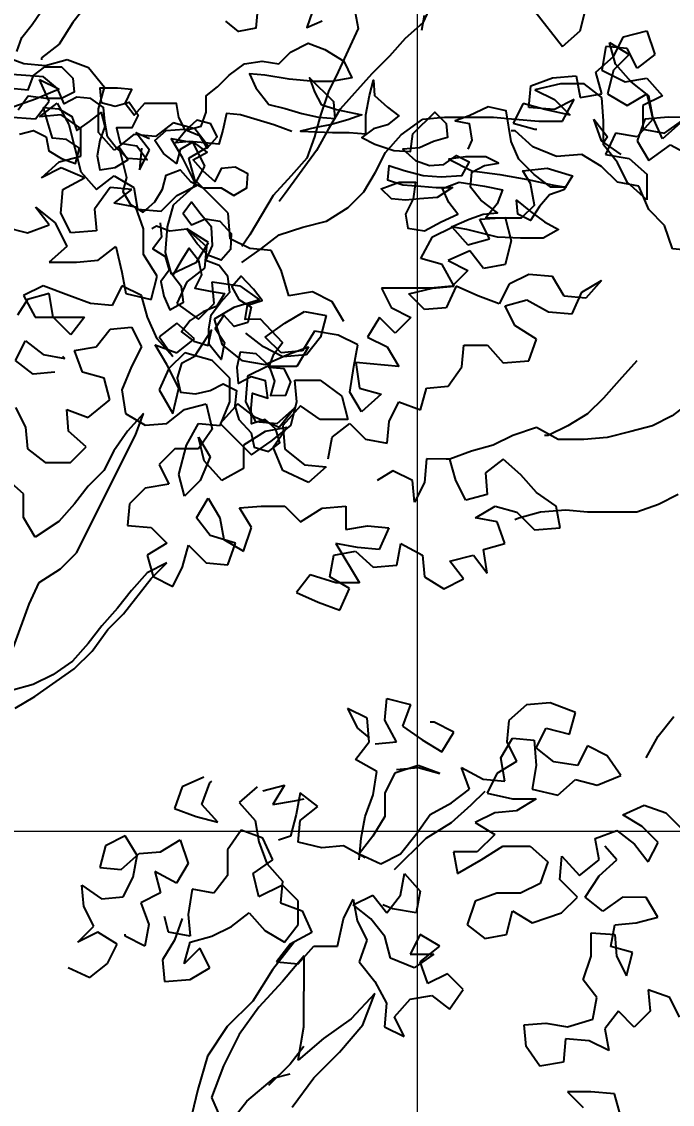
# Model space of a CAD drawing. Header units: millimetres. Extents: x 684983 to 685377, y 990360 to 990509.
# Drawn here: x 685205.687 to 685206.164, y 990429.838 to 990430.632 of the extents above; entities that cross this region are included whole.
import ezdxf

# ---------------------------------------------------------------- set-up
doc = ezdxf.new("R2010")
doc.units = ezdxf.units.MM
doc.header["$PDMODE"] = 35
doc.header["$PDSIZE"] = 0.2
for name, color, linetype in [('dim', 7, 'Continuous'), ('MAHAGONY', 7, 'Continuous'), ('TEAK', 7, 'Continuous')]:
    doc.layers.add(name, color=color, linetype=linetype)
doc.layers.add('grid', color=8, linetype='Continuous', lineweight=9)
doc.styles.add('DIM', font='ARIALN.TTF', dxfattribs={"width": 0.8, "height": 1})
doc.dimstyles.get("Standard").update_dxf_attribs({"dimtxt": 1, "dimasz": 0.18, "dimexe": 0.18, "dimexo": 0.0625, "dimgap": 0.09, "dimtad": 0, "dimrnd": 0.05, "dimzin": 0, "dimdsep": 46, "dimtxsty": 'DIM', "dimcen": 0.09, "dimse1": 1, "dimse2": 1, "dimsd1": 1, "dimsd2": 1, "dimadec": 0, "dimazin": 0, "dimtfac": 1, "dimtix": 1, "dimtofl": 0, "dimtmove": 2, "dimatfit": 3, "dimfxl": 0, "dimtolj": 1, "dimtzin": 0, "dimarcsym": 0})

# ---------------------------------------------------------------- blocks, each defined once
blk = doc.blocks.new('*D55')
at = {"layer": 'Defpoints', "color": 0, "transparency": 16777216}
for p in [(685208.76447, 990433.898), (685205.91747, 990423.491), (685206.76428, 990423.25934)]:
    blk.add_point(p, dxfattribs=at)
at = {"layer": 'dim', "color": 0, "transparency": 16777216, "insert": (685208.18778, 990428.46284), "char_height": 1, "attachment_point": 5, "rotation": 74.70017, "style": 'DIM'}
blk.add_mtext('\\A1;10.80', dxfattribs=at)
blk = doc.blocks.new('TREE30')
at = {"color": 105, "flags": 128}
for points in [[(0.46612, 1.69947), (0.46808, 1.71136)], [(0.38012, 1.7138), (0.37593, 1.70168), (0.388, 1.70694)], [(0.33705, 1.71263), (0.33594, 1.70127), (0.32227, 1.69856), (0.31247, 1.70657)]]:
    blk.add_lwpolyline(points, dxfattribs=at)
at = {"color": 15, "flags": 128}
blk.add_lwpolyline([(0.14852, 1.68292), (0.15251, 1.69393), (0.16051, 1.70395), (0.16751, 1.71396), (0.1735, 1.72398), (0.1895, 1.74201), (0.1985, 1.75002), (0.2065, 1.75804), (0.2125, 1.76805), (0.21549, 1.77906), (0.22148, 1.79008), (0.22848, 1.79909), (0.23748, 1.80811), (0.24748, 1.81512), (0.25649, 1.82214), (0.26649, 1.82815), (0.27849, 1.83216), (0.28951, 1.83117), (0.30151, 1.83319), (0.31352, 1.8372), (0.32453, 1.83521), (0.33154, 1.83121)], dxfattribs=at)
at = {"color": 3, "flags": 128}
for points in [[(0.36408, 1.62021), (0.35006, 1.6252), (0.32403, 1.63318), (0.31302, 1.63417), (0.31003, 1.62116), (0.30704, 1.61015), (0.29603, 1.61114), (0.28402, 1.61213), (0.27301, 1.61112), (0.28101, 1.62113), (0.29302, 1.62415), (0.29701, 1.63516), (0.297, 1.64817), (0.306, 1.65519), (0.315, 1.6642), (0.327, 1.67322), (0.34101, 1.67524), (0.35402, 1.67325), (0.36302, 1.68226), (0.37703, 1.68928), (0.39004, 1.68429), (0.40506, 1.67529), (0.41108, 1.66229), (0.39507, 1.65927), (0.38206, 1.65926), (0.36204, 1.66124), (0.34302, 1.66423), (0.33101, 1.66522), (0.33603, 1.65421), (0.34605, 1.64121), (0.35906, 1.63822), (0.37207, 1.63423), (0.38509, 1.63124), (0.3981, 1.63025), (0.39709, 1.64326), (0.37805, 1.66226), (0.38207, 1.65125), (0.38708, 1.64125), (0.39909, 1.63726), (0.41912, 1.63327), (0.40811, 1.62926), (0.3941, 1.62524), (0.38309, 1.62323), (0.37109, 1.62022), (0.39611, 1.61924), (0.40912, 1.61925), (0.42213, 1.61826), (0.42212, 1.63327), (0.42511, 1.64829), (0.4281, 1.6603), (0.42911, 1.64829), (0.43913, 1.63929), (0.44814, 1.6323), (0.43914, 1.62528), (0.42813, 1.62227), (0.41913, 1.61526), (0.42914, 1.61026), (0.44416, 1.60527), (0.45717, 1.60428), (0.45916, 1.6183), (0.47616, 1.63533), (0.48518, 1.62633), (0.48619, 1.61532), (0.47518, 1.6123), (0.46418, 1.60729), (0.45117, 1.60628), (0.46118, 1.59728), (0.4722, 1.59329), (0.48321, 1.5943), (0.49321, 1.60131), (0.50322, 1.59632), (0.49723, 1.5853), (0.48121, 1.58429), (0.4672, 1.58527), (0.45218, 1.58926), (0.44017, 1.59326), (0.43918, 1.58225), (0.45119, 1.57825), (0.46521, 1.57727), (0.47722, 1.57628), (0.49023, 1.57629), (0.47822, 1.56827), (0.46421, 1.56726), (0.45321, 1.56625), (0.4422, 1.56724), (0.43418, 1.57524), (0.44819, 1.58025), (0.4612, 1.58026), (0.45921, 1.56725), (0.45322, 1.55524), (0.45523, 1.54423), (0.46824, 1.54224), (0.48124, 1.54926), (0.49425, 1.55527), (0.48724, 1.56427), (0.48222, 1.57528), (0.49523, 1.5803), (0.51525, 1.57731), (0.52926, 1.57432), (0.52527, 1.56331), (0.51627, 1.55229), (0.5443, 1.55232), (0.55429, 1.56233), (0.55128, 1.57935), (0.54526, 1.58935), (0.56428, 1.59137), (0.5843, 1.58538), (0.5773, 1.57437), (0.5663, 1.57035), (0.5583, 1.56134), (0.5513, 1.55032), (0.54129, 1.55532), (0.54028, 1.56633), (0.5513, 1.55733), (0.56231, 1.54933), (0.57333, 1.54334), (0.56132, 1.53632), (0.54331, 1.5363), (0.52529, 1.53729), (0.50127, 1.54327), (0.48926, 1.54526), (0.50326, 1.55128), (0.51427, 1.55529), (0.52528, 1.5563), (0.51226, 1.5663), (0.50424, 1.5763), (0.50523, 1.58831), (0.51523, 1.59333), (0.52624, 1.59534), (0.51623, 1.60033), (0.50021, 1.60032), (0.4872, 1.5983), (0.50523, 1.58931), (0.52725, 1.58633), (0.54927, 1.58235), (0.56829, 1.57836), (0.5793, 1.57637), (0.56729, 1.57636), (0.55427, 1.58635), (0.54225, 1.59835), (0.53623, 1.61236), (0.53221, 1.63638), (0.51819, 1.63937), (0.50319, 1.63235), (0.49218, 1.62833), (0.50319, 1.62634), (0.50521, 1.61333), (0.50221, 1.60632)], [(0.15058, 1.61787), (0.16159, 1.62088), (0.1716, 1.61588), (0.17361, 1.60488), (0.18363, 1.59888), (0.19464, 1.59489), (0.19763, 1.6069), (0.18762, 1.6139), (0.17661, 1.61489), (0.17259, 1.62789), (0.16958, 1.6389), (0.18159, 1.63791), (0.1916, 1.63192), (0.19562, 1.62091), (0.20562, 1.62793), (0.21462, 1.63494), (0.21763, 1.62393), (0.21364, 1.61292), (0.21165, 1.60091), (0.21366, 1.5899), (0.22567, 1.59191), (0.23567, 1.59793), (0.22866, 1.60793), (0.23468, 1.58391), (0.23169, 1.5729), (0.23771, 1.5629), (0.24772, 1.5569), (0.25672, 1.56492), (0.26272, 1.57493), (0.26571, 1.58594), (0.27671, 1.58996), (0.28473, 1.58096), (0.29474, 1.57596), (0.30875, 1.57598), (0.31877, 1.56998), (0.32877, 1.57599), (0.32976, 1.587), (0.31975, 1.592), (0.30874, 1.59099), (0.30375, 1.58097), (0.29473, 1.58897), (0.28672, 1.59797), (0.29772, 1.60399), (0.2867, 1.61199), (0.2767, 1.60597), (0.27371, 1.59496), (0.26369, 1.60296), (0.25668, 1.61296), (0.26568, 1.62097), (0.27969, 1.62199), (0.2917, 1.61699), (0.29772, 1.60699), (0.30572, 1.61601), (0.3007, 1.62601), (0.28969, 1.629), (0.28069, 1.62099), (0.27568, 1.63099), (0.27366, 1.642), (0.24864, 1.64198), (0.24064, 1.63296), (0.23363, 1.64196), (0.23862, 1.65298), (0.22761, 1.65397), (0.2136, 1.65395), (0.21461, 1.64295), (0.22563, 1.63995), (0.23663, 1.64297), (0.24365, 1.63296), (0.23865, 1.62295), (0.22664, 1.62294), (0.22966, 1.61093), (0.24267, 1.60894), (0.25069, 1.59794), (0.23567, 1.59893), (0.22666, 1.60693), (0.21964, 1.61593), (0.21763, 1.62794), (0.21662, 1.63894), (0.2066, 1.64594), (0.19559, 1.64693), (0.18559, 1.64192), (0.18057, 1.65392), (0.16956, 1.66292), (0.15554, 1.66391), (0.14453, 1.6649)], [(0.14655, 1.65389), (0.15756, 1.6529), (0.16155, 1.66392), (0.17055, 1.67093), (0.18356, 1.67094), (0.19258, 1.66194), (0.19359, 1.65093), (0.18358, 1.64592), (0.17157, 1.64591), (0.15756, 1.6479), (0.14956, 1.63688)], [(0.26091, 1.5485), (0.26193, 1.53714), (0.25524, 1.52817), (0.26494, 1.52216), (0.2681, 1.51143), (0.26141, 1.50246), (0.26384, 1.49104), (0.26842, 1.48026), (0.27925, 1.48625), (0.27755, 1.49835), (0.27078, 1.50708), (0.27757, 1.51888), (0.28358, 1.52858), (0.29103, 1.51911), (0.29346, 1.5077), (0.28814, 1.49726), (0.30009, 1.49472), (0.31135, 1.4929), (0.30535, 1.4832), (0.29456, 1.47863), (0.28441, 1.4719), (0.27772, 1.46293), (0.28737, 1.45551), (0.29859, 1.45228), (0.30114, 1.46423), (0.28766, 1.44346), (0.27755, 1.43815), (0.27433, 1.42694), (0.27676, 1.41552), (0.28875, 1.41439), (0.30017, 1.41682), (0.31027, 1.42213), (0.32071, 1.4168), (0.31957, 1.4048), (0.32274, 1.39407), (0.33229, 1.38382), (0.33472, 1.3724), (0.34593, 1.36917), (0.35467, 1.37595), (0.35151, 1.38668), (0.34327, 1.39405), (0.33254, 1.39089), (0.33226, 1.40294), (0.33339, 1.41494), (0.34529, 1.41098), (0.34364, 1.42449), (0.33242, 1.42772), (0.32232, 1.42241), (0.32135, 1.43519), (0.3239, 1.44714), (0.3359, 1.44601), (0.34618, 1.43644), (0.35071, 1.42424), (0.34748, 1.41302), (0.35953, 1.41331), (0.36344, 1.42379), (0.35813, 1.43389), (0.34613, 1.43502), (0.35004, 1.44551), (0.35673, 1.45448), (0.33968, 1.47278), (0.32763, 1.4725), (0.32944, 1.48377), (0.34091, 1.48761), (0.33414, 1.49635), (0.32458, 1.5066), (0.31721, 1.49836), (0.32252, 1.48826), (0.33222, 1.48225), (0.32968, 1.4703), (0.31894, 1.46714), (0.31075, 1.47593), (0.30401, 1.46555), (0.31142, 1.45466), (0.30882, 1.4413), (0.29932, 1.45296), (0.29904, 1.46501), (0.30085, 1.47628), (0.30827, 1.48593), (0.31565, 1.49417), (0.31395, 1.50627), (0.30718, 1.515), (0.29669, 1.51891), (0.30207, 1.53076), (0.30115, 1.54496), (0.29233, 1.55589), (0.28556, 1.56463), (0.27887, 1.55566), (0.28564, 1.54692), (0.29643, 1.5515), (0.30769, 1.54969), (0.31656, 1.54017), (0.31611, 1.52744), (0.30874, 1.5192), (0.29826, 1.52311), (0.29007, 1.5319), (0.28198, 1.54351), (0.26847, 1.54186), (0.25798, 1.54577), (0.25437, 1.54378)]]:
    blk.add_lwpolyline(points, dxfattribs=at)
blk = doc.blocks.new('A$C25655A80')
at = {"color": 62}
for p, q in [((0.22764, 1.89163), (0.2209, 1.88299)), ((0.39683, 1.8934), (0.39201, 1.88283)), ((0.35837, 1.89055), (0.36029, 1.87998)), ((0.44681, 1.88855), (0.46025, 1.87123)), ((0.46891, 1.87892), (0.47181, 1.89045)), ((0.2209, 1.88299), (0.21416, 1.87242)), ((0.39201, 1.88283), (0.38335, 1.87515)), ((0.36029, 1.87998), (0.35065, 1.85884)), ((0.46025, 1.87123), (0.46891, 1.87892)), ((0.48524, 1.8664), (0.49006, 1.87601)), ((0.49006, 1.87601), (0.5016, 1.87889)), ((0.5016, 1.87889), (0.50543, 1.86735)), ((0.21416, 1.87242), (0.2055, 1.8657)), ((0.38335, 1.87515), (0.37565, 1.8665)), ((0.4814, 1.87121), (0.47947, 1.85968)), ((0.49198, 1.87024), (0.4814, 1.87121)), ((0.48333, 1.87314), (0.49293, 1.86736)), ((0.4862, 1.86256), (0.48333, 1.87314)), ((0.49677, 1.86063), (0.49198, 1.87024)), ((0.19685, 1.86282), (0.18628, 1.86668)), ((0.2055, 1.8657), (0.2055, 1.86474)), ((0.218, 1.86473), (0.20742, 1.86185)), ((0.22857, 1.86087), (0.218, 1.86473)), ((0.37565, 1.8665), (0.367, 1.85786)), ((0.47658, 1.85872), (0.48524, 1.8664)), ((0.49293, 1.86736), (0.48524, 1.85968)), ((0.50543, 1.86735), (0.49677, 1.86063)), ((0.20742, 1.86185), (0.19685, 1.86282)), ((0.23625, 1.85125), (0.22857, 1.86087)), ((0.47947, 1.85968), (0.491, 1.8539)), ((0.48524, 1.85968), (0.48234, 1.84814)), ((0.49388, 1.8539), (0.4862, 1.86256)), ((0.20453, 1.85513), (0.21414, 1.85031)), ((0.20933, 1.84455), (0.20453, 1.85513)), ((0.35065, 1.85884), (0.34584, 1.84923)), ((0.367, 1.85786), (0.3516, 1.84057)), ((0.44486, 1.85202), (0.45543, 1.85586)), ((0.45543, 1.85586), (0.46697, 1.85681)), ((0.46697, 1.85681), (0.46888, 1.84623)), ((0.47946, 1.84814), (0.47658, 1.85872)), ((0.491, 1.8539), (0.50158, 1.85582)), ((0.50158, 1.85582), (0.50926, 1.84716)), ((0.21414, 1.85031), (0.2026, 1.84551)), ((0.23336, 1.84068), (0.23625, 1.85125)), ((0.34584, 1.84923), (0.34198, 1.8377)), ((0.44388, 1.84145), (0.44486, 1.85202)), ((0.45928, 1.85297), (0.44678, 1.8501)), ((0.44678, 1.8501), (0.45638, 1.84528)), ((0.47081, 1.85296), (0.45928, 1.85297)), ((0.47946, 1.84622), (0.47081, 1.85296)), ((0.50253, 1.84716), (0.49388, 1.8539)), ((0.2026, 1.84551), (0.19202, 1.84168)), ((0.20259, 1.8359), (0.20933, 1.84455)), ((0.20452, 1.83686), (0.21317, 1.84358)), ((0.21317, 1.84358), (0.21893, 1.833)), ((0.45638, 1.84528), (0.46407, 1.83758)), ((0.466, 1.84527), (0.45638, 1.84048)), ((0.46022, 1.8347), (0.466, 1.84527)), ((0.46888, 1.84623), (0.47946, 1.84814)), ((0.48041, 1.83469), (0.47946, 1.84622)), ((0.48234, 1.84814), (0.49195, 1.84237)), ((0.49195, 1.84237), (0.50157, 1.84812)), ((0.50926, 1.84716), (0.49964, 1.84236)), ((0.50157, 1.84812), (0.50444, 1.83563)), ((0.50444, 1.83659), (0.50253, 1.84716)), ((0.23335, 1.82914), (0.23336, 1.84068)), ((0.3516, 1.84057), (0.34582, 1.83096)), ((0.441, 1.84337), (0.43619, 1.83376)), ((0.45157, 1.84048), (0.441, 1.84337)), ((0.45638, 1.84048), (0.44388, 1.84145)), ((0.46407, 1.83758), (0.45157, 1.84048)), ((0.49964, 1.84236), (0.49963, 1.83082)), ((0.18914, 1.83688), (0.20259, 1.8359)), ((0.21509, 1.83781), (0.20452, 1.83686)), ((0.2247, 1.83107), (0.21509, 1.83781)), ((0.21893, 1.833), (0.22468, 1.80993)), ((0.26988, 1.83392), (0.26122, 1.8272)), ((0.28045, 1.83102), (0.26988, 1.83392)), ((0.34198, 1.8377), (0.33909, 1.82712)), ((0.38139, 1.82805), (0.39197, 1.83573)), ((0.39197, 1.83573), (0.40254, 1.83668)), ((0.40254, 1.83668), (0.42658, 1.83666)), ((0.42658, 1.83666), (0.43715, 1.83569)), ((0.43619, 1.83376), (0.44676, 1.83087)), ((0.43715, 1.83569), (0.44868, 1.83471)), ((0.44868, 1.83471), (0.46022, 1.8347)), ((0.4756, 1.83565), (0.48232, 1.82699)), ((0.47944, 1.82507), (0.4756, 1.83565)), ((0.4804, 1.82315), (0.48041, 1.83469)), ((0.50444, 1.83563), (0.49674, 1.82698)), ((0.5006, 1.83563), (0.49674, 1.82506)), ((0.51213, 1.83658), (0.5006, 1.83563)), ((0.50924, 1.82601), (0.50444, 1.83659)), ((0.5179, 1.83369), (0.50924, 1.82601)), ((0.5102, 1.82889), (0.51982, 1.83561)), ((0.52367, 1.83657), (0.51213, 1.83658)), ((0.22469, 1.81762), (0.2247, 1.83107)), ((0.24103, 1.82049), (0.23335, 1.82914)), ((0.25065, 1.82817), (0.24103, 1.82049)), ((0.26122, 1.8272), (0.25065, 1.82817)), ((0.25161, 1.82913), (0.25834, 1.82624)), ((0.25833, 1.82047), (0.25161, 1.82913)), ((0.28717, 1.82237), (0.28045, 1.83102)), ((0.34582, 1.83096), (0.34004, 1.82039)), ((0.37369, 1.8194), (0.38139, 1.82805)), ((0.43714, 1.82992), (0.43522, 1.82992)), ((0.44579, 1.82222), (0.43714, 1.82992)), ((0.44676, 1.83087), (0.44772, 1.83087)), ((0.48617, 1.82891), (0.48135, 1.81834)), ((0.49674, 1.82698), (0.48617, 1.82891)), ((0.49963, 1.83082), (0.5102, 1.82889)), ((0.26891, 1.82623), (0.27949, 1.8243)), ((0.27467, 1.81661), (0.26891, 1.82623)), ((0.27756, 1.81661), (0.28717, 1.82237)), ((0.27949, 1.8243), (0.28524, 1.81275)), ((0.33909, 1.82712), (0.33523, 1.81655)), ((0.48904, 1.81834), (0.47944, 1.82507)), ((0.48232, 1.82699), (0.4804, 1.82411)), ((0.48712, 1.81449), (0.4804, 1.82315)), ((0.49674, 1.82506), (0.5025, 1.81544)), ((0.5025, 1.81544), (0.51308, 1.82312)), ((0.51308, 1.82312), (0.52365, 1.81734)), ((0.21411, 1.81474), (0.22469, 1.81762)), ((0.25449, 1.82143), (0.25352, 1.81086)), ((0.25352, 1.81086), (0.25833, 1.82047)), ((0.34004, 1.82039), (0.32464, 1.79926)), ((0.36887, 1.80979), (0.37369, 1.8194)), ((0.45732, 1.8174), (0.44579, 1.82222)), ((0.46982, 1.81835), (0.45732, 1.8174)), ((0.47943, 1.81258), (0.46982, 1.81835)), ((0.48135, 1.81834), (0.49289, 1.81641)), ((0.20545, 1.80706), (0.21411, 1.81474)), ((0.21507, 1.81186), (0.20545, 1.80706)), ((0.2266, 1.80704), (0.21507, 1.81186)), ((0.28139, 1.80315), (0.27467, 1.81661)), ((0.28043, 1.80603), (0.27756, 1.81661)), ((0.28524, 1.81275), (0.27947, 1.80219)), ((0.33523, 1.81655), (0.32754, 1.80791)), ((0.48711, 1.80488), (0.47943, 1.81258)), ((0.49192, 1.80487), (0.48712, 1.81449)), ((0.49289, 1.81641), (0.50153, 1.80871)), ((0.21602, 1.80128), (0.2266, 1.80704)), ((0.22468, 1.80993), (0.23236, 1.80127)), ((0.23236, 1.80127), (0.24102, 1.80799)), ((0.24102, 1.80799), (0.25063, 1.80221)), ((0.32754, 1.80791), (0.31888, 1.7983)), ((0.3631, 1.80019), (0.36887, 1.80979)), ((0.50153, 1.80871), (0.50152, 1.79621)), ((0.21505, 1.78975), (0.21602, 1.80128)), ((0.23909, 1.80222), (0.23139, 1.79166)), ((0.24966, 1.80125), (0.23909, 1.80222)), ((0.24101, 1.79453), (0.24966, 1.80125)), ((0.25063, 1.80221), (0.25254, 1.79164)), ((0.27947, 1.80219), (0.26984, 1.79354)), ((0.27177, 1.79835), (0.28139, 1.80315)), ((0.29676, 1.78967), (0.28043, 1.80603)), ((0.49768, 1.80295), (0.48711, 1.80488)), ((0.50152, 1.79621), (0.49192, 1.80487)), ((0.50248, 1.79141), (0.49768, 1.80295)), ((0.26407, 1.79066), (0.27177, 1.79835)), ((0.31888, 1.7983), (0.30732, 1.77909)), ((0.32464, 1.79926), (0.32176, 1.79542)), ((0.3554, 1.7925), (0.3631, 1.80019)), ((0.20255, 1.79264), (0.21216, 1.78494)), ((0.20927, 1.78398), (0.20255, 1.79264)), ((0.23139, 1.79166), (0.23234, 1.78108)), ((0.25158, 1.7926), (0.24101, 1.79453)), ((0.25541, 1.78202), (0.25158, 1.7926)), ((0.25254, 1.79164), (0.26407, 1.79066)), ((0.26984, 1.79354), (0.26695, 1.78297)), ((0.34482, 1.78578), (0.3554, 1.7925)), ((0.51016, 1.78371), (0.50248, 1.79141)), ((0.21985, 1.78013), (0.21505, 1.78975)), ((0.29771, 1.77717), (0.29676, 1.78967)), ((0.33328, 1.78291), (0.34482, 1.78578)), ((0.4198, 1.78668), (0.4323, 1.78763)), ((0.4246, 1.77706), (0.4198, 1.78668)), ((0.4323, 1.78763), (0.43517, 1.77609)), ((0.18716, 1.78304), (0.1987, 1.78015)), ((0.1987, 1.78015), (0.20927, 1.78398)), ((0.21216, 1.78494), (0.21792, 1.7734)), ((0.23234, 1.78108), (0.21985, 1.78013)), ((0.2554, 1.76952), (0.25541, 1.78202)), ((0.26695, 1.78297), (0.26598, 1.77047)), ((0.27656, 1.782), (0.28617, 1.77334)), ((0.28713, 1.77526), (0.27656, 1.782)), ((0.32174, 1.77908), (0.33328, 1.78291)), ((0.39672, 1.77805), (0.40634, 1.78284)), ((0.40634, 1.78284), (0.41402, 1.77418)), ((0.514, 1.77217), (0.51016, 1.78371)), ((0.28136, 1.76565), (0.28713, 1.77526)), ((0.30732, 1.77236), (0.29771, 1.77717)), ((0.30732, 1.77909), (0.30347, 1.77332)), ((0.31308, 1.77235), (0.32174, 1.77908)), ((0.39095, 1.76748), (0.39672, 1.77805)), ((0.41402, 1.77418), (0.4246, 1.77706)), ((0.43517, 1.77609), (0.43228, 1.76455)), ((0.21792, 1.7734), (0.20926, 1.76572)), ((0.23329, 1.76666), (0.24195, 1.77338)), ((0.24195, 1.77338), (0.24482, 1.76088)), ((0.26212, 1.75894), (0.2554, 1.76952)), ((0.26598, 1.77047), (0.26885, 1.7599)), ((0.28617, 1.77334), (0.2852, 1.76277)), ((0.30347, 1.76563), (0.31308, 1.77235)), ((0.31789, 1.77139), (0.30732, 1.77236)), ((0.32269, 1.76177), (0.31789, 1.77139)), ((0.41498, 1.7713), (0.4044, 1.7665)), ((0.4217, 1.76264), (0.41498, 1.7713)), ((0.52457, 1.7712), (0.514, 1.77217)), ((0.20926, 1.76572), (0.22272, 1.76571)), ((0.22272, 1.76571), (0.23329, 1.76666)), ((0.26885, 1.7599), (0.28136, 1.76565)), ((0.40152, 1.76458), (0.39095, 1.76748)), ((0.40727, 1.754), (0.40152, 1.76458)), ((0.4044, 1.7665), (0.41401, 1.76169)), ((0.43228, 1.76455), (0.4217, 1.76264)), ((0.24482, 1.76088), (0.24673, 1.75031)), ((0.25923, 1.74741), (0.26212, 1.75894)), ((0.2852, 1.76277), (0.27654, 1.75605)), ((0.32652, 1.74927), (0.32269, 1.76177)), ((0.41401, 1.76169), (0.40631, 1.754)), ((0.44381, 1.75974), (0.43419, 1.75494)), ((0.45534, 1.75877), (0.44381, 1.75974)), ((0.4611, 1.74915), (0.45534, 1.75877)), ((0.20636, 1.75419), (0.19675, 1.74939)), ((0.21886, 1.74937), (0.20636, 1.75419)), ((0.24482, 1.75415), (0.24, 1.74454)), ((0.25442, 1.74934), (0.24482, 1.75415)), ((0.27654, 1.75605), (0.27172, 1.74548)), ((0.28904, 1.75603), (0.30249, 1.7541)), ((0.28999, 1.74546), (0.28904, 1.75603)), ((0.30249, 1.7541), (0.3121, 1.74736)), ((0.40631, 1.754), (0.39574, 1.75305)), ((0.3967, 1.75305), (0.40727, 1.754)), ((0.40824, 1.754), (0.40342, 1.74343)), ((0.41881, 1.74919), (0.40824, 1.754)), ((0.43419, 1.75494), (0.42938, 1.74533)), ((0.46976, 1.75106), (0.47938, 1.75682)), ((0.47938, 1.75682), (0.47168, 1.74818)), ((0.19675, 1.74939), (0.2025, 1.73881)), ((0.20924, 1.75034), (0.19867, 1.74747)), ((0.21116, 1.7388), (0.20924, 1.75034)), ((0.22943, 1.74551), (0.21886, 1.74937)), ((0.24673, 1.75031), (0.25923, 1.74741)), ((0.2573, 1.73876), (0.25442, 1.74934)), ((0.33806, 1.75118), (0.32652, 1.74927)), ((0.34767, 1.74637), (0.33806, 1.75118)), ((0.37171, 1.75307), (0.3765, 1.74346)), ((0.39574, 1.75305), (0.37171, 1.75307)), ((0.38516, 1.75018), (0.3967, 1.75305)), ((0.39284, 1.74248), (0.38516, 1.75018)), ((0.42938, 1.74533), (0.41881, 1.74919)), ((0.47168, 1.74818), (0.4611, 1.74915)), ((0.46494, 1.74049), (0.46976, 1.75106)), ((0.19867, 1.74747), (0.19385, 1.73978)), ((0.24, 1.74454), (0.22943, 1.74551)), ((0.27172, 1.74548), (0.28229, 1.73778)), ((0.28229, 1.73778), (0.28999, 1.74546)), ((0.2996, 1.74353), (0.28998, 1.73777)), ((0.3121, 1.74736), (0.2996, 1.74353)), ((0.35343, 1.73675), (0.34767, 1.74637)), ((0.3765, 1.74346), (0.38611, 1.73864)), ((0.40342, 1.74343), (0.39284, 1.74248)), ((0.43226, 1.74437), (0.44284, 1.74724)), ((0.43706, 1.73475), (0.43226, 1.74437)), ((0.44284, 1.74724), (0.45341, 1.74146)), ((0.2025, 1.73881), (0.22654, 1.73879)), ((0.2198, 1.73014), (0.21116, 1.7388)), ((0.22654, 1.73879), (0.2198, 1.73014)), ((0.26209, 1.72818), (0.2573, 1.73876)), ((0.28998, 1.73777), (0.29382, 1.72527)), ((0.32459, 1.73581), (0.3342, 1.74157)), ((0.3342, 1.74157), (0.34478, 1.73964)), ((0.34478, 1.73964), (0.34188, 1.72907)), ((0.37073, 1.73866), (0.36495, 1.72905)), ((0.37841, 1.73096), (0.37073, 1.73866)), ((0.38611, 1.73864), (0.37841, 1.73096)), ((0.45341, 1.74146), (0.46494, 1.74049)), ((0.23229, 1.72436), (0.23903, 1.73301)), ((0.23903, 1.73301), (0.2496, 1.73396)), ((0.2496, 1.73396), (0.2544, 1.72434)), ((0.27171, 1.73586), (0.26306, 1.72914)), ((0.28036, 1.72816), (0.27171, 1.73586)), ((0.31497, 1.72909), (0.32459, 1.73581)), ((0.44763, 1.72801), (0.43706, 1.73475)), ((0.19287, 1.71767), (0.19769, 1.72728)), ((0.19769, 1.72728), (0.20633, 1.72054)), ((0.26978, 1.71952), (0.26209, 1.72818)), ((0.26306, 1.72914), (0.26978, 1.71952)), ((0.2717, 1.72144), (0.28036, 1.72816)), ((0.314, 1.72429), (0.30536, 1.73103)), ((0.32265, 1.7214), (0.31497, 1.72909)), ((0.339, 1.73196), (0.33323, 1.72235)), ((0.34188, 1.72907), (0.33515, 1.72042)), ((0.35054, 1.73002), (0.339, 1.73196)), ((0.36014, 1.72521), (0.35054, 1.73002)), ((0.36495, 1.72905), (0.37456, 1.72423)), ((0.44377, 1.71744), (0.44763, 1.72801)), ((0.22171, 1.72245), (0.23229, 1.72436)), ((0.22555, 1.71187), (0.22171, 1.72245)), ((0.2544, 1.72434), (0.24959, 1.71473)), ((0.26113, 1.7253), (0.2717, 1.72144)), ((0.26689, 1.71568), (0.26113, 1.7253)), ((0.29382, 1.72527), (0.30342, 1.71757)), ((0.32361, 1.71947), (0.314, 1.72429)), ((0.33323, 1.72235), (0.32265, 1.7214)), ((0.32553, 1.72043), (0.33611, 1.72427)), ((0.33611, 1.72427), (0.33033, 1.71466)), ((0.35821, 1.71463), (0.36014, 1.72521)), ((0.37456, 1.72423), (0.38032, 1.71461)), ((0.41108, 1.71459), (0.41206, 1.72516)), ((0.41206, 1.72516), (0.42359, 1.72515)), ((0.42359, 1.72515), (0.43127, 1.71649)), ((0.20152, 1.71093), (0.19287, 1.71767)), ((0.20633, 1.72054), (0.2169, 1.71861)), ((0.2169, 1.71861), (0.21594, 1.71957)), ((0.27555, 1.72144), (0.26785, 1.71376)), ((0.289, 1.71758), (0.27555, 1.72144)), ((0.29765, 1.70892), (0.289, 1.71758)), ((0.30342, 1.71757), (0.31495, 1.71564)), ((0.31495, 1.71564), (0.32553, 1.72043)), ((0.33515, 1.72042), (0.32361, 1.71947)), ((0.35918, 1.71656), (0.36109, 1.70406)), ((0.38032, 1.71461), (0.35918, 1.71656)), ((0.43127, 1.71649), (0.44377, 1.71744)), ((0.49664, 1.71739), (0.48798, 1.70779)), ((0.21209, 1.71188), (0.20152, 1.71093)), ((0.23612, 1.70898), (0.22555, 1.71187)), ((0.24959, 1.71473), (0.24477, 1.7032)), ((0.26785, 1.71376), (0.26303, 1.70319)), ((0.27265, 1.70414), (0.26689, 1.71568)), ((0.31592, 1.71467), (0.3063, 1.70988)), ((0.33033, 1.71466), (0.31592, 1.71467)), ((0.35628, 1.70214), (0.35821, 1.71463)), ((0.40435, 1.70498), (0.41108, 1.71459)), ((0.239, 1.6984), (0.23612, 1.70898)), ((0.29763, 1.69739), (0.29765, 1.70892)), ((0.3063, 1.70988), (0.30533, 1.69738)), ((0.32937, 1.70793), (0.34186, 1.70792)), ((0.33032, 1.69736), (0.32937, 1.70793)), ((0.34186, 1.70792), (0.35243, 1.70022)), ((0.48798, 1.70779), (0.48028, 1.69914)), ((0.24477, 1.7032), (0.24668, 1.69167)), ((0.26303, 1.70319), (0.26975, 1.69164)), ((0.26975, 1.69164), (0.27265, 1.70414)), ((0.36204, 1.69252), (0.35628, 1.70214)), ((0.36109, 1.70406), (0.37166, 1.70116)), ((0.37166, 1.70116), (0.36204, 1.69252)), ((0.39088, 1.69346), (0.39377, 1.70403)), ((0.39377, 1.70403), (0.40435, 1.70498)), ((0.22841, 1.68976), (0.239, 1.6984)), ((0.27552, 1.69356), (0.2861, 1.69644)), ((0.2861, 1.69644), (0.28897, 1.68394)), ((0.29282, 1.68586), (0.29763, 1.69739)), ((0.30148, 1.69642), (0.29282, 1.68682)), ((0.31012, 1.68969), (0.30148, 1.69642)), ((0.30533, 1.69738), (0.31012, 1.68776)), ((0.33224, 1.69543), (0.32358, 1.68583)), ((0.32742, 1.68582), (0.33032, 1.69736)), ((0.34185, 1.68869), (0.33224, 1.69543)), ((0.35243, 1.70022), (0.3553, 1.68868)), ((0.37549, 1.6877), (0.38031, 1.69731)), ((0.38031, 1.69731), (0.39088, 1.69346)), ((0.48028, 1.69914), (0.47259, 1.69146)), ((0.52258, 1.69718), (0.51392, 1.69046)), ((0.19285, 1.6946), (0.19765, 1.68498)), ((0.21879, 1.68304), (0.21784, 1.69361)), ((0.21784, 1.69361), (0.22841, 1.68976)), ((0.24668, 1.69167), (0.25629, 1.68589)), ((0.25533, 1.69166), (0.24763, 1.68301)), ((0.25148, 1.68109), (0.25533, 1.69166)), ((0.26686, 1.68684), (0.27552, 1.69356)), ((0.3207, 1.68679), (0.32936, 1.69447)), ((0.32936, 1.69447), (0.32166, 1.68487)), ((0.47259, 1.69146), (0.46297, 1.6857)), ((0.51392, 1.69046), (0.5043, 1.68566)), ((0.19765, 1.68498), (0.1986, 1.67441)), ((0.25629, 1.68589), (0.26686, 1.68684)), ((0.27647, 1.67626), (0.28224, 1.68683)), ((0.28224, 1.68683), (0.29282, 1.68586)), ((0.29282, 1.68682), (0.30819, 1.67142)), ((0.32166, 1.68487), (0.31012, 1.68969)), ((0.31012, 1.68776), (0.3207, 1.68679)), ((0.3255, 1.68486), (0.31492, 1.68295)), ((0.3178, 1.67814), (0.32742, 1.68582)), ((0.31876, 1.67526), (0.3255, 1.68486)), ((0.32358, 1.68583), (0.32453, 1.67429)), ((0.3553, 1.68868), (0.34185, 1.68869)), ((0.34761, 1.68004), (0.35626, 1.68676)), ((0.35626, 1.68676), (0.36395, 1.67906)), ((0.37452, 1.67713), (0.37549, 1.6877)), ((0.44759, 1.68475), (0.43605, 1.68092)), ((0.45816, 1.67898), (0.44759, 1.68475)), ((0.46297, 1.6857), (0.45335, 1.6809)), ((0.5043, 1.68566), (0.49373, 1.68279)), ((0.22744, 1.67534), (0.21879, 1.68304)), ((0.22259, 1.62344), (0.25148, 1.68109)), ((0.24763, 1.68301), (0.2409, 1.67341)), ((0.28897, 1.68394), (0.28223, 1.67433)), ((0.28224, 1.6801), (0.288, 1.67048)), ((0.28511, 1.66856), (0.28224, 1.6801)), ((0.31492, 1.68295), (0.30434, 1.67623)), ((0.34567, 1.66947), (0.34761, 1.68004)), ((0.43605, 1.68092), (0.42643, 1.67612)), ((0.45335, 1.6809), (0.45143, 1.6809)), ((0.48219, 1.67991), (0.47065, 1.67896)), ((0.49373, 1.68279), (0.48219, 1.67991)), ((0.1986, 1.67441), (0.20725, 1.66767)), ((0.21974, 1.66766), (0.22744, 1.67534)), ((0.2707, 1.67434), (0.263, 1.66666)), ((0.28223, 1.67433), (0.2707, 1.67434)), ((0.27261, 1.66184), (0.27647, 1.67626)), ((0.30434, 1.67623), (0.30433, 1.6647)), ((0.30819, 1.67142), (0.3178, 1.67814)), ((0.32356, 1.66372), (0.31876, 1.67526)), ((0.32453, 1.67429), (0.33414, 1.66659)), ((0.36395, 1.67906), (0.37452, 1.67713)), ((0.42643, 1.67612), (0.41585, 1.67325)), ((0.47065, 1.67896), (0.45816, 1.67898)), ((0.2409, 1.67341), (0.23608, 1.6638)), ((0.288, 1.67048), (0.28318, 1.65895)), ((0.39374, 1.66942), (0.39277, 1.65789)), ((0.40527, 1.66941), (0.39374, 1.66942)), ((0.40527, 1.66941), (0.40335, 1.66941)), ((0.41585, 1.67325), (0.40527, 1.66941)), ((0.40815, 1.65883), (0.40527, 1.66941)), ((0.43123, 1.66939), (0.42257, 1.66267)), ((0.43987, 1.66169), (0.43123, 1.66939)), ((0.20725, 1.66767), (0.21974, 1.66766)), ((0.23608, 1.6638), (0.22838, 1.65611)), ((0.263, 1.66666), (0.2678, 1.65704)), ((0.29375, 1.65894), (0.28511, 1.66856)), ((0.30433, 1.6647), (0.29375, 1.65894)), ((0.33605, 1.65794), (0.32356, 1.66372)), ((0.33414, 1.66659), (0.34471, 1.66562)), ((0.34471, 1.66562), (0.33605, 1.65794)), ((0.37739, 1.66367), (0.3697, 1.65887)), ((0.387, 1.65885), (0.37739, 1.66367)), ((0.19666, 1.6523), (0.18801, 1.66)), ((0.27548, 1.65126), (0.27261, 1.66184)), ((0.28318, 1.65895), (0.27548, 1.65126)), ((0.38795, 1.64828), (0.387, 1.65885)), ((0.41295, 1.64922), (0.40815, 1.65883)), ((0.42257, 1.66267), (0.42352, 1.65209)), ((0.44756, 1.65303), (0.43987, 1.66169)), ((0.22838, 1.65611), (0.22165, 1.64747)), ((0.25626, 1.65513), (0.24856, 1.64744)), ((0.2678, 1.65704), (0.25626, 1.65513)), ((0.39277, 1.65789), (0.38795, 1.64828)), ((0.45716, 1.64629), (0.44756, 1.65303)), ((0.19665, 1.64076), (0.19666, 1.6523)), ((0.22165, 1.64747), (0.21395, 1.63882)), ((0.24856, 1.64744), (0.24759, 1.63687)), ((0.28124, 1.64069), (0.28702, 1.65029)), ((0.28702, 1.65029), (0.29278, 1.64067)), ((0.42352, 1.65209), (0.41295, 1.64922)), ((0.51677, 1.65201), (0.50715, 1.64721)), ((0.30239, 1.64547), (0.31297, 1.64642)), ((0.30815, 1.63585), (0.30239, 1.64547)), ((0.31297, 1.64642), (0.3245, 1.64641)), ((0.3245, 1.64641), (0.33219, 1.63872)), ((0.33219, 1.63872), (0.34277, 1.64544)), ((0.34277, 1.64544), (0.3543, 1.64639)), ((0.3543, 1.64639), (0.35429, 1.63485)), ((0.41775, 1.64056), (0.42736, 1.64632)), ((0.42736, 1.64632), (0.43794, 1.64343)), ((0.43794, 1.64343), (0.44658, 1.63477)), ((0.44947, 1.64342), (0.43889, 1.64054)), ((0.46197, 1.64436), (0.44947, 1.64342)), ((0.45908, 1.63572), (0.45716, 1.64629)), ((0.47254, 1.64339), (0.46197, 1.64436)), ((0.49657, 1.64337), (0.47254, 1.64339)), ((0.50715, 1.64721), (0.49657, 1.64337)), ((0.20241, 1.63114), (0.19665, 1.64076)), ((0.21395, 1.63882), (0.20241, 1.63114)), ((0.24759, 1.63687), (0.25913, 1.6359)), ((0.28796, 1.63203), (0.28124, 1.64069)), ((0.29278, 1.64067), (0.29469, 1.6301)), ((0.42832, 1.63863), (0.41775, 1.64056)), ((0.43215, 1.62805), (0.42832, 1.63863)), ((0.43889, 1.64054), (0.43697, 1.63958)), ((0.25913, 1.6359), (0.26681, 1.6282)), ((0.30046, 1.62817), (0.28796, 1.63203)), ((0.3043, 1.62432), (0.30815, 1.63585)), ((0.35429, 1.63485), (0.36487, 1.63676)), ((0.36487, 1.63676), (0.37544, 1.63579)), ((0.37544, 1.63579), (0.37063, 1.62522)), ((0.44658, 1.63477), (0.45908, 1.63572)), ((0.26681, 1.6282), (0.25719, 1.62244)), ((0.27449, 1.61666), (0.27738, 1.62723)), ((0.27738, 1.62723), (0.28603, 1.61857)), ((0.29469, 1.6301), (0.3043, 1.62432)), ((0.2966, 1.6176), (0.30046, 1.62817)), ((0.34948, 1.62813), (0.361, 1.60889)), ((0.36005, 1.62619), (0.34948, 1.62813)), ((0.37927, 1.61752), (0.3812, 1.6281)), ((0.3812, 1.6281), (0.39177, 1.62232)), ((0.42158, 1.62518), (0.43215, 1.62805)), ((0.21489, 1.61575), (0.22259, 1.62344)), ((0.25719, 1.62244), (0.26007, 1.61187)), ((0.34658, 1.61179), (0.34852, 1.62236)), ((0.34852, 1.62236), (0.35909, 1.62427)), ((0.35909, 1.62427), (0.36774, 1.61657)), ((0.37063, 1.62522), (0.36005, 1.62619)), ((0.39177, 1.62232), (0.39273, 1.61174)), ((0.40523, 1.61942), (0.41677, 1.6223)), ((0.41677, 1.6223), (0.42349, 1.61364)), ((0.42349, 1.61364), (0.42158, 1.62518)), ((0.20431, 1.60903), (0.21489, 1.61575)), ((0.2668, 1.61859), (0.25718, 1.61379)), ((0.2591, 1.61091), (0.2668, 1.61859)), ((0.26967, 1.60705), (0.27449, 1.61666)), ((0.28603, 1.61857), (0.2966, 1.6176)), ((0.36774, 1.61657), (0.37927, 1.61752)), ((0.41195, 1.61077), (0.40523, 1.61942)), ((0.24563, 1.59361), (0.2591, 1.61091)), ((0.25718, 1.61379), (0.24949, 1.60515)), ((0.26007, 1.61187), (0.26967, 1.60705)), ((0.33697, 1.61276), (0.33023, 1.60411)), ((0.34946, 1.6089), (0.33697, 1.61276)), ((0.35619, 1.60601), (0.34658, 1.61179)), ((0.39273, 1.61174), (0.40233, 1.60597)), ((0.40233, 1.60597), (0.41195, 1.61077)), ((0.19949, 1.59846), (0.20431, 1.60903)), ((0.24949, 1.60515), (0.24275, 1.5965)), ((0.361, 1.60889), (0.34946, 1.6089)), ((0.35137, 1.59544), (0.35619, 1.60601)), ((0.33023, 1.60411), (0.3408, 1.59929)), ((0.19178, 1.57732), (0.19949, 1.59846)), ((0.24275, 1.5965), (0.23505, 1.58786)), ((0.3408, 1.59929), (0.35137, 1.59544)), ((0.23793, 1.58593), (0.24563, 1.59361)), ((0.23505, 1.58786), (0.22831, 1.57921)), ((0.23023, 1.57536), (0.23793, 1.58593)), ((0.22831, 1.57921), (0.22061, 1.57057)), ((0.22157, 1.56672), (0.23023, 1.57536)), ((0.22061, 1.57057), (0.211, 1.56385)), ((0.211, 1.56385), (0.20138, 1.55905)), ((0.20233, 1.55328), (0.22157, 1.56672)), ((0.20138, 1.55905), (0.1908, 1.55617)), ((0.19272, 1.54752), (0.20233, 1.55328)), ((0.37343, 1.54159), (0.37441, 1.55216)), ((0.37441, 1.55216), (0.38594, 1.54927)), ((0.35518, 1.54737), (0.35997, 1.53775)), ((0.36478, 1.54256), (0.35518, 1.54737)), ((0.38594, 1.54927), (0.38208, 1.53869)), ((0.44266, 1.54921), (0.434, 1.54153)), ((0.45419, 1.55016), (0.44266, 1.54921)), ((0.46668, 1.54535), (0.45419, 1.55016)), ((0.36573, 1.53102), (0.36478, 1.54256)), ((0.37919, 1.53101), (0.37343, 1.54159)), ((0.434, 1.54153), (0.43303, 1.53096)), ((0.46379, 1.53477), (0.46668, 1.54535)), ((0.50705, 1.53377), (0.51475, 1.54338)), ((0.35997, 1.53775), (0.36574, 1.53294)), ((0.38208, 1.53869), (0.39169, 1.53196)), ((0.39747, 1.5406), (0.39554, 1.54061)), ((0.40708, 1.53579), (0.39747, 1.5406)), ((0.44744, 1.52806), (0.45226, 1.53767)), ((0.45226, 1.53767), (0.46379, 1.53477)), ((0.359, 1.52237), (0.36573, 1.53102)), ((0.36862, 1.53006), (0.37919, 1.53101)), ((0.39169, 1.53196), (0.4013, 1.52618)), ((0.4013, 1.52618), (0.40708, 1.53579)), ((0.43014, 1.52327), (0.43591, 1.53288)), ((0.43303, 1.53096), (0.43782, 1.52134)), ((0.43591, 1.53288), (0.44649, 1.53191)), ((0.44649, 1.53191), (0.44743, 1.51941)), ((0.50127, 1.5232), (0.50705, 1.53377)), ((0.45609, 1.52132), (0.44744, 1.52806)), ((0.47244, 1.529), (0.46762, 1.51939)), ((0.48205, 1.52418), (0.47244, 1.529)), ((0.36957, 1.5166), (0.359, 1.52237)), ((0.43782, 1.52134), (0.42821, 1.51558)), ((0.43205, 1.51173), (0.43014, 1.52327)), ((0.46762, 1.51939), (0.45609, 1.52132)), ((0.48877, 1.51456), (0.48205, 1.52418)), ((0.36763, 1.50506), (0.36957, 1.5166)), ((0.37822, 1.51563), (0.3734, 1.50602)), ((0.38976, 1.51946), (0.37822, 1.51563)), ((0.37918, 1.51755), (0.38976, 1.5185)), ((0.40033, 1.51561), (0.38976, 1.51946)), ((0.38976, 1.5185), (0.40033, 1.51561)), ((0.4109, 1.51848), (0.42147, 1.5127)), ((0.41474, 1.5079), (0.4109, 1.51848)), ((0.42821, 1.51558), (0.42339, 1.50597)), ((0.44743, 1.51941), (0.4455, 1.50788)), ((0.28497, 1.51379), (0.27439, 1.50899)), ((0.284, 1.50033), (0.28785, 1.5109)), ((0.28785, 1.5109), (0.28881, 1.51186)), ((0.3138, 1.50703), (0.32438, 1.50991)), ((0.32438, 1.50991), (0.3186, 1.5003)), ((0.42147, 1.5127), (0.43205, 1.51173)), ((0.458, 1.50498), (0.46665, 1.51266)), ((0.46665, 1.51266), (0.47723, 1.50977)), ((0.47723, 1.50977), (0.48877, 1.51456)), ((0.27439, 1.50899), (0.27054, 1.49842)), ((0.31092, 1.50896), (0.30226, 1.50128)), ((0.33207, 1.50606), (0.33013, 1.49548)), ((0.34071, 1.49932), (0.33207, 1.50606)), ((0.36378, 1.49449), (0.36763, 1.50506)), ((0.3734, 1.50602), (0.37339, 1.49448)), ((0.40608, 1.50118), (0.41474, 1.5079)), ((0.41569, 1.50021), (0.42243, 1.50693)), ((0.42339, 1.50597), (0.43588, 1.50308)), ((0.4455, 1.50788), (0.458, 1.50498)), ((0.29168, 1.49167), (0.284, 1.50033)), ((0.30226, 1.50128), (0.30994, 1.49262)), ((0.3186, 1.5003), (0.32918, 1.50221)), ((0.32918, 1.50221), (0.33399, 1.50317)), ((0.33205, 1.4926), (0.34071, 1.49932)), ((0.3955, 1.49542), (0.40608, 1.50118)), ((0.40607, 1.49157), (0.41569, 1.50021)), ((0.43588, 1.50308), (0.44742, 1.50307)), ((0.44742, 1.50307), (0.4378, 1.49731)), ((0.48971, 1.49534), (0.50029, 1.50013)), ((0.50029, 1.50013), (0.51086, 1.49628)), ((0.27054, 1.49842), (0.28111, 1.49457)), ((0.28111, 1.49457), (0.29168, 1.49167)), ((0.33013, 1.49548), (0.32724, 1.48491)), ((0.36185, 1.48392), (0.36378, 1.49449)), ((0.37339, 1.49448), (0.36762, 1.48488)), ((0.38876, 1.48582), (0.3955, 1.49542)), ((0.42723, 1.49636), (0.41761, 1.49156)), ((0.4378, 1.49731), (0.42723, 1.49636)), ((0.49932, 1.48956), (0.48971, 1.49534)), ((0.51086, 1.49628), (0.51854, 1.48858)), ((0.30994, 1.49262), (0.31186, 1.48204)), ((0.33108, 1.48202), (0.33205, 1.4926)), ((0.39357, 1.48389), (0.40607, 1.49157)), ((0.41761, 1.49156), (0.42722, 1.48578)), ((0.507, 1.48186), (0.49932, 1.48956)), ((0.24649, 1.48499), (0.23687, 1.48019)), ((0.25225, 1.47537), (0.24649, 1.48499)), ((0.30321, 1.48782), (0.29647, 1.47821)), ((0.31378, 1.48396), (0.30321, 1.48782)), ((0.31858, 1.47338), (0.31378, 1.48396)), ((0.32724, 1.48491), (0.32147, 1.48299)), ((0.36762, 1.48488), (0.36088, 1.47623)), ((0.36088, 1.47335), (0.36185, 1.48392)), ((0.37817, 1.46852), (0.39357, 1.48389)), ((0.38107, 1.47621), (0.38876, 1.48582)), ((0.42722, 1.48578), (0.41856, 1.47714)), ((0.47624, 1.48381), (0.48682, 1.48765)), ((0.47815, 1.47324), (0.47624, 1.48381)), ((0.48682, 1.48765), (0.49546, 1.48091)), ((0.23687, 1.48019), (0.23398, 1.46962)), ((0.26379, 1.47728), (0.27341, 1.48304)), ((0.27341, 1.48304), (0.27724, 1.4715)), ((0.29647, 1.47821), (0.29646, 1.46571)), ((0.31186, 1.48204), (0.31569, 1.47146)), ((0.34262, 1.47913), (0.33108, 1.48202)), ((0.35319, 1.48008), (0.34262, 1.47913)), ((0.36376, 1.4743), (0.35319, 1.48008)), ((0.42048, 1.47329), (0.43106, 1.48001)), ((0.43106, 1.48001), (0.44451, 1.48)), ((0.44451, 1.48), (0.45316, 1.4723)), ((0.48681, 1.47323), (0.48104, 1.47996)), ((0.49546, 1.48091), (0.50219, 1.47226)), ((0.50219, 1.47226), (0.507, 1.48186)), ((0.24455, 1.46865), (0.25321, 1.47633)), ((0.25032, 1.4648), (0.25225, 1.47537)), ((0.25321, 1.47633), (0.26379, 1.47728)), ((0.30896, 1.46666), (0.31858, 1.47338)), ((0.36088, 1.47623), (0.37145, 1.47141)), ((0.37145, 1.47141), (0.38107, 1.47621)), ((0.40702, 1.47715), (0.40893, 1.46657)), ((0.41856, 1.47714), (0.40702, 1.47715)), ((0.40893, 1.46657), (0.42048, 1.47329)), ((0.45892, 1.46364), (0.45989, 1.47518)), ((0.45989, 1.47518), (0.46853, 1.46556)), ((0.46853, 1.46556), (0.47815, 1.47324)), ((0.47815, 1.46555), (0.48681, 1.47323)), ((0.23398, 1.46962), (0.24455, 1.46865)), ((0.26089, 1.46767), (0.26377, 1.45709)), ((0.27146, 1.46189), (0.26089, 1.46767)), ((0.27724, 1.4715), (0.27146, 1.46189)), ((0.31569, 1.47146), (0.32338, 1.46281)), ((0.45316, 1.4723), (0.4493, 1.46173)), ((0.2455, 1.45519), (0.25032, 1.4648)), ((0.29646, 1.46571), (0.28972, 1.45707)), ((0.31183, 1.45513), (0.30896, 1.46666)), ((0.32338, 1.46281), (0.3224, 1.45223)), ((0.38105, 1.45602), (0.38298, 1.4666)), ((0.38298, 1.4666), (0.39066, 1.45794)), ((0.46756, 1.45498), (0.45892, 1.46364)), ((0.47141, 1.45498), (0.47815, 1.46555)), ((0.22532, 1.46097), (0.23493, 1.45423)), ((0.22627, 1.4504), (0.22532, 1.46097)), ((0.26377, 1.45709), (0.25415, 1.45229)), ((0.27915, 1.459), (0.27722, 1.44651)), ((0.28972, 1.45707), (0.27915, 1.459)), ((0.32337, 1.46088), (0.31183, 1.45513)), ((0.33106, 1.45319), (0.32337, 1.46088)), ((0.39066, 1.45794), (0.38873, 1.44737)), ((0.42815, 1.45694), (0.41757, 1.45311)), ((0.43969, 1.45693), (0.42815, 1.45694)), ((0.4493, 1.46173), (0.43969, 1.45693)), ((0.23493, 1.45423), (0.2455, 1.45519)), ((0.25415, 1.45229), (0.25799, 1.44172)), ((0.3224, 1.45223), (0.33297, 1.44838)), ((0.33105, 1.44165), (0.33106, 1.45319)), ((0.35316, 1.44451), (0.35797, 1.45412)), ((0.35797, 1.45124), (0.36759, 1.45604)), ((0.35797, 1.45412), (0.35989, 1.44355)), ((0.36759, 1.45604), (0.37431, 1.44738)), ((0.37431, 1.44738), (0.38105, 1.45602)), ((0.41757, 1.45311), (0.41372, 1.44157)), ((0.45987, 1.4473), (0.46756, 1.45498)), ((0.48005, 1.44824), (0.47141, 1.45498)), ((0.48967, 1.45496), (0.48005, 1.44824)), ((0.50121, 1.45495), (0.48967, 1.45496)), ((0.50697, 1.44533), (0.50121, 1.45495)), ((0.23107, 1.44078), (0.22627, 1.4504)), ((0.27722, 1.44651), (0.27817, 1.43593)), ((0.29836, 1.44072), (0.30702, 1.44744)), ((0.30702, 1.44744), (0.3147, 1.43878)), ((0.33297, 1.44838), (0.33777, 1.4378)), ((0.36662, 1.4445), (0.35797, 1.45124)), ((0.3772, 1.4493), (0.37239, 1.45123)), ((0.38873, 1.44737), (0.3772, 1.4493)), ((0.43294, 1.43675), (0.43583, 1.44828)), ((0.43583, 1.44828), (0.44544, 1.44251)), ((0.44544, 1.44251), (0.45987, 1.4473)), ((0.25799, 1.44172), (0.25606, 1.43114)), ((0.2676, 1.43786), (0.26568, 1.44556)), ((0.27433, 1.44459), (0.27048, 1.43402)), ((0.32431, 1.433), (0.33105, 1.44165)), ((0.35026, 1.43106), (0.35316, 1.44451)), ((0.35989, 1.44355), (0.36468, 1.43393)), ((0.37334, 1.43584), (0.36662, 1.4445)), ((0.41372, 1.44157), (0.42236, 1.43484)), ((0.48388, 1.43094), (0.48582, 1.44151)), ((0.48582, 1.44151), (0.49639, 1.44246)), ((0.49639, 1.44246), (0.50697, 1.44533)), ((0.22337, 1.4331), (0.23107, 1.44078)), ((0.23299, 1.43789), (0.22337, 1.4331)), ((0.2426, 1.43212), (0.23299, 1.43789)), ((0.24645, 1.43596), (0.24645, 1.43692)), ((0.25606, 1.43114), (0.24645, 1.43596)), ((0.27817, 1.43593), (0.2676, 1.43786)), ((0.27817, 1.43305), (0.28874, 1.43592)), ((0.28874, 1.43592), (0.29836, 1.44072)), ((0.3147, 1.43878), (0.32431, 1.433)), ((0.33777, 1.4378), (0.32719, 1.43204)), ((0.37621, 1.42527), (0.37334, 1.43584)), ((0.39064, 1.43679), (0.38583, 1.42718)), ((0.40025, 1.43101), (0.39064, 1.43679)), ((0.42236, 1.43484), (0.43294, 1.43675)), ((0.47427, 1.42614), (0.47428, 1.43767)), ((0.47428, 1.43767), (0.48581, 1.4367)), ((0.48581, 1.4367), (0.48676, 1.42613)), ((0.23778, 1.42251), (0.2426, 1.43212)), ((0.27048, 1.43402), (0.2647, 1.42441)), ((0.27527, 1.42248), (0.27817, 1.43305)), ((0.32719, 1.43204), (0.32046, 1.42339)), ((0.33103, 1.42242), (0.33873, 1.43107)), ((0.33873, 1.43107), (0.35026, 1.43106)), ((0.36468, 1.43393), (0.36083, 1.42336)), ((0.39063, 1.42333), (0.40025, 1.43101)), ((0.49446, 1.42804), (0.48388, 1.43094)), ((0.28297, 1.43016), (0.27527, 1.42248)), ((0.28777, 1.42054), (0.28297, 1.43016)), ((0.33392, 1.42627), (0.32333, 1.41378)), ((0.33388, 1.39166), (0.33392, 1.42627)), ((0.38774, 1.42045), (0.37621, 1.42527)), ((0.38583, 1.42718), (0.39736, 1.42717)), ((0.39736, 1.42717), (0.38774, 1.42045)), ((0.47041, 1.41461), (0.47427, 1.42614)), ((0.48676, 1.42613), (0.49156, 1.41651)), ((0.49156, 1.41651), (0.49446, 1.42804)), ((0.21855, 1.4206), (0.22912, 1.41579)), ((0.22912, 1.41579), (0.23778, 1.42251)), ((0.2647, 1.42441), (0.26565, 1.41383)), ((0.27815, 1.41478), (0.28777, 1.42054)), ((0.32046, 1.42339), (0.33103, 1.42242)), ((0.36083, 1.42336), (0.36851, 1.41374)), ((0.39447, 1.41275), (0.39063, 1.42333)), ((0.26565, 1.41383), (0.27815, 1.41478)), ((0.40408, 1.41755), (0.39447, 1.41275)), ((0.41177, 1.40985), (0.40408, 1.41755)), ((0.47713, 1.40595), (0.47041, 1.41461)), ((0.32333, 1.41378), (0.31178, 1.40129)), ((0.36851, 1.41374), (0.37427, 1.40316)), ((0.40503, 1.40025), (0.41177, 1.40985)), ((0.50213, 1.40977), (0.50308, 1.3992)), ((0.5127, 1.40592), (0.50213, 1.40977)), ((0.36851, 1.40797), (0.35696, 1.39548)), ((0.36272, 1.39259), (0.36851, 1.40797)), ((0.37811, 1.39643), (0.38581, 1.40507)), ((0.38581, 1.40507), (0.39638, 1.40698)), ((0.39638, 1.40698), (0.40503, 1.40025)), ((0.4752, 1.39538), (0.47713, 1.40595)), ((0.5175, 1.3963), (0.5127, 1.40592)), ((0.31178, 1.40129), (0.30216, 1.38784)), ((0.37427, 1.40316), (0.3733, 1.39162)), ((0.4877, 1.39921), (0.48096, 1.39056)), ((0.49538, 1.39151), (0.4877, 1.39921)), ((0.50308, 1.3992), (0.49538, 1.39151)), ((0.35696, 1.39548), (0.34349, 1.38588)), ((0.38291, 1.38681), (0.37811, 1.39643)), ((0.44155, 1.39252), (0.45213, 1.39347)), ((0.45213, 1.39347), (0.4627, 1.39154)), ((0.4627, 1.39154), (0.4752, 1.39538)), ((0.33099, 1.37532), (0.33388, 1.39166)), ((0.35118, 1.37915), (0.36272, 1.39259)), ((0.3733, 1.39162), (0.38291, 1.38681)), ((0.4425, 1.38195), (0.44155, 1.39252)), ((0.48096, 1.39056), (0.48288, 1.37999)), ((0.30216, 1.38784), (0.29445, 1.37247)), ((0.34349, 1.38588), (0.33099, 1.37532)), ((0.46173, 1.38577), (0.46076, 1.37424)), ((0.47327, 1.3848), (0.46173, 1.38577)), ((0.48288, 1.37999), (0.47327, 1.3848)), ((0.33388, 1.38205), (0.32714, 1.3734)), ((0.33867, 1.36666), (0.35118, 1.37915)), ((0.44922, 1.37233), (0.4425, 1.38195)), ((0.29445, 1.37247), (0.28867, 1.35709)), ((0.32714, 1.3734), (0.31655, 1.36284)), ((0.46076, 1.37424), (0.44922, 1.37233)), ((0.30597, 1.35516), (0.31944, 1.36668)), ((0.31944, 1.36668), (0.32713, 1.36859)), ((0.32808, 1.35225), (0.33867, 1.36666)), ((0.28867, 1.35709), (0.29539, 1.34171)), ((0.46267, 1.35982), (0.47035, 1.35212)), ((0.47421, 1.35981), (0.46267, 1.35982)), ((0.48574, 1.35884), (0.47421, 1.35981)), ((0.48861, 1.34826), (0.48574, 1.35884)), ((0.29539, 1.34171), (0.30597, 1.35516))]:
    blk.add_line(p, q, dxfattribs=at)
for p, q in [((0.32912, 1.433), (0.31853, 1.41955)), ((0.31853, 1.41955), (0.3089, 1.40418)), ((0.3089, 1.40418), (0.29639, 1.39169)), ((0.29639, 1.39169), (0.28677, 1.37728)), ((0.28677, 1.37728), (0.28195, 1.36095)), ((0.28195, 1.36095), (0.27809, 1.34461))]:
    blk.add_line(p, q)
blk = doc.blocks.new('TR')
blk.add_blockref('A$C25655A80', (0.01921, 0.01485, 1.34531))

msp = doc.modelspace()

# ---------------------------------------------------------------- linework, layer by layer
at = {"layer": 'grid'}
for p, q in [((685205.9771, 990509.15479), (685205.9771, 990370.8996)), ((685221.15913, 990430.03806), (685118.72704, 990430.03806))]:
    msp.add_line(p, q, dxfattribs=at)

# ---------------------------------------------------------------- block references
at = {"layer": 'MAHAGONY', "color": 7, "xscale": 0.9355958136093464, "yscale": 0.9355958136093464, "zscale": 0.9355958136093464}
msp.add_blockref('TREE30', (685205.54447, 990429.036, 97.59), dxfattribs=at)
at = {"layer": 'TEAK', "xscale": 1.5, "yscale": 1.5, "zscale": 1.5}
msp.add_blockref('TR', (685205.36447, 990427.785, 97.634), dxfattribs=at)

# ---------------------------------------------------------------- dimensions: what is measured, and where the dimension line sits
at = {"layer": 'dim'}
dim = msp.add_aligned_dim(p1=(685208.76447, 990433.898), p2=(685205.91747, 990423.491), distance=0.87792, dimstyle='Standard', dxfattribs=at)
dim.commit()
dim.dimension.update_dxf_attribs({"geometry": '*D55', "text_midpoint": (685208.18778, 990428.46284)})

doc.saveas('drawing.dxf')
